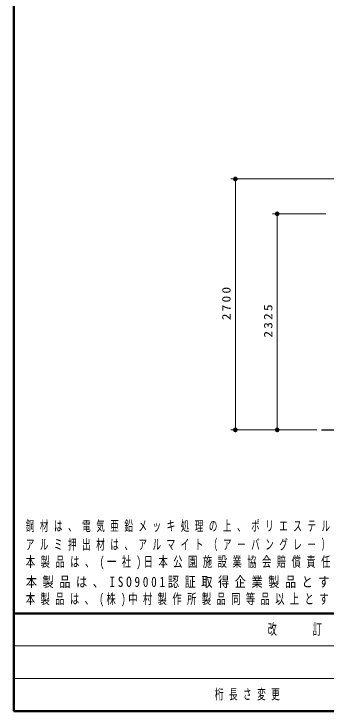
# Model space of a CAD drawing. Units: millimetres on the paper, with parts at other scales. Extents: x -385 to 0, y 0 to 267.
# Drawn here: x -385 to -317.8, y 0 to 150 of the extents above; entities that cross this region are included whole.
import ezdxf

# ---------------------------------------------------------------- set-up
doc = ezdxf.new("R2010")
doc.units = ezdxf.units.MM
doc.layers.add('LY_1', color=4, linetype='Continuous', lineweight=25)
doc.layers.add('LY_4', color=7, linetype='Continuous', lineweight=13)
doc.styles.add('ＭＳ ゴシック', font='')
doc.styles.get('ＭＳ ゴシック').set_extended_font_data('MS Gothic')

# ---------------------------------------------------------------- blocks, each defined once
blk = doc.blocks.new('filled_dot')
at = {"color": 0, "linetype": 'Continuous', "lineweight": -2, "const_width": 1.25}
blk.add_lwpolyline([(-0.625, 0, 1), (0.625, 0, 1)], format="xyb", close=True, dxfattribs=at)

msp = doc.modelspace()

# ---------------------------------------------------------------- linework, layer by layer
at = {"layer": 'LY_1', "color": 7, "lineweight": 13}
for p, q in [((-306.826, 114.504), (-338.36, 114.504)), ((-337.36, 60.504), (-337.36, 114.504)), ((-317.926, 107.005), (-329.36, 107.005)), ((-328.36, 60.504), (-328.36, 107.005)), ((-319.81, 60.504), (-338.36, 60.504)), ((-319.81, 60.504), (-329.36, 60.504))]:
    msp.add_line(p, q, dxfattribs=at)
at = {"layer": 'LY_1', "color": 7}
msp.add_line((-318.81, 60.504), (-238.81, 60.504), dxfattribs=at)
at = {"layer": 'LY_4', "lineweight": 50}
for p, q in [((-385, 267), (-385, 0)), ((-385, 21), (0, 21)), ((-385, 0), (0, 0))]:
    msp.add_line(p, q, dxfattribs=at)
at = {"layer": 'LY_4'}
for p, q in [((-385, 14), (-243.5, 14)), ((-385, 7), (-243.5, 7))]:
    msp.add_line(p, q, dxfattribs=at)

# ---------------------------------------------------------------- block references
at = {"layer": 'LY_1', "color": 7, "lineweight": 13, "xscale": 0.4, "yscale": 0.4}
for p, rotation in [((-337.36, 114.504), 270), ((-328.36, 107.005), 270), ((-337.36, 60.504), 90), ((-328.36, 60.504), 90)]:
    msp.add_blockref('filled_dot', p, dxfattribs=dict(at, rotation=rotation))

# ---------------------------------------------------------------- texts
at = {"layer": 'LY_1', "color": 7, "char_height": 1.833, "attachment_point": 8, "rotation": 90, "style": 'ＭＳ ゴシック'}
for s, insert in [('\\T1.33;\\W1.15;2700', (-338.36, 87.931)), ('\\T1.33;\\W1.15;2325', (-329.36, 84.171))]:
    msp.add_mtext(s, dxfattribs=dict(at, insert=insert))
at = {"layer": 'LY_1', "color": 7, "char_height": 2.199, "style": 'ＭＳ ゴシック'}
for s, insert, attachment_point in [('\\T1.64;\\W0.6;鋼材は、電気亜鉛メッキ処理の上、ポリエステル樹脂粉体塗装（チャコールグレー）仕上げとする。', (-382.444, 38.469), 7), ('\\T1.64;\\W0.6;アルミ押出材は、アルマイト（アーバングレー）仕上げとする。', (-382.444, 34.469), 7), ('\\T1.59;\\W0.65;本製品は、(一社)日本公園施設業協会賠償責任保険加入製品とする。', (-382.444, 30.469), 7), ('\\T1.5;\\W0.8;本製品は、ISO9001認証取得企業製品とする。', (-382.444, 26.469), 7), ('\\T1.58;\\W0.65;本製品は、(株)中村製作所製品同等品以上とする。', (-382.444, 22.469), 7), ('\\T1.64;\\W0.6;桁長さ変更', (-341.75, 3.5), 4)]:
    msp.add_mtext(s, dxfattribs=dict(at, insert=insert, attachment_point=attachment_point))
at = {"layer": 'LY_4', "color": 4, "insert": (-314.25, 17.5), "char_height": 2.346, "attachment_point": 5, "style": 'ＭＳ ゴシック'}
msp.add_mtext('\\T1.64;\\W0.6;改\u3000\u3000訂\u3000\u3000事\u3000\u3000項', dxfattribs=at)

doc.saveas('drawing.dxf')
